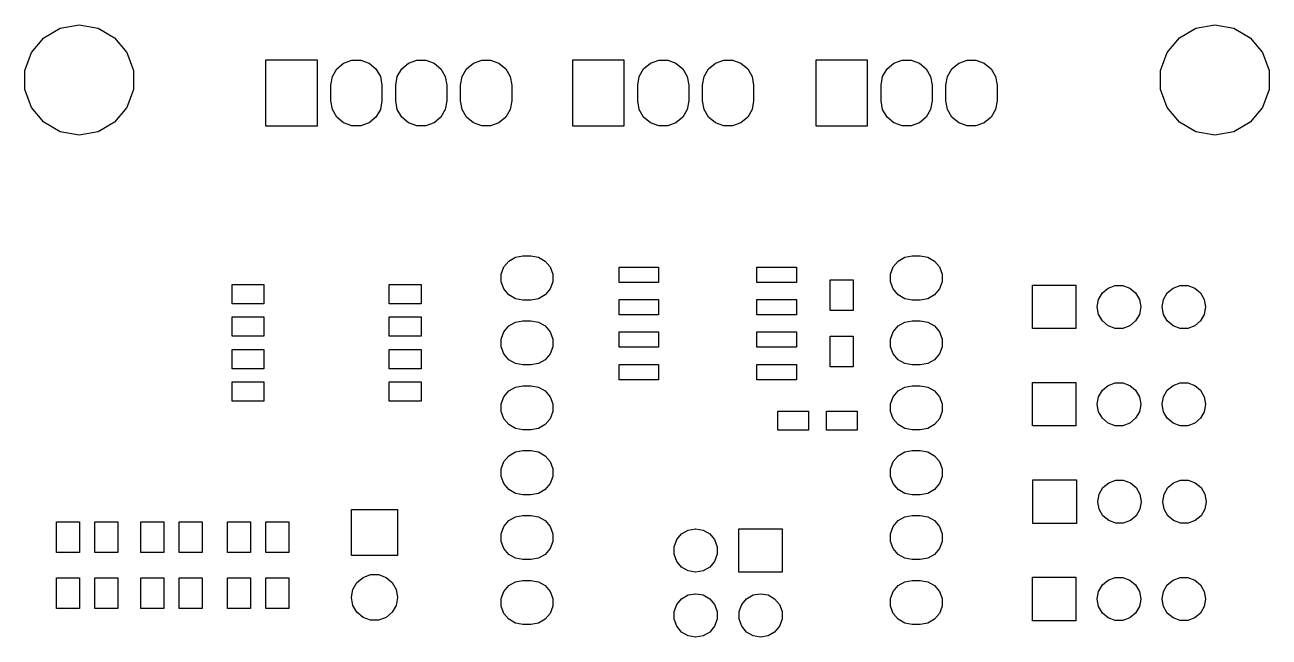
# Model space of a CAD drawing. Extents: x 127.4 to 176.1, y -111.4 to -62.6.
# Drawn here: x 127.42 to 176.12, y -86.58 to -62.61 of the extents above; entities that cross this region are included whole.
import ezdxf

# ---------------------------------------------------------------- set-up
doc = ezdxf.new("R2010")
doc.units = 0
doc.header["$MEASUREMENT"] = 0
doc.layers.add('BLACK', color=7, linetype='CONTINUOUS')

msp = doc.modelspace()

# ---------------------------------------------------------------- linework, layer by layer
at = {"layer": 'Black'}
for p, q in [((128.153, -63.1167), (128.802, -62.7419)), ((128.802, -62.7419), (129.54, -62.6118)), ((129.54, -62.6118), (130.278, -62.7419)), ((130.278, -62.7419), (130.927, -63.1167)), ((172.603, -63.1167), (173.252, -62.7419)), ((173.252, -62.7419), (173.99, -62.6118)), ((173.99, -62.6118), (174.728, -62.7419)), ((174.728, -62.7419), (175.377, -63.1167)), ((127.671, -63.6909), (128.153, -63.1167)), ((130.927, -63.1167), (131.409, -63.6909)), ((172.121, -63.6909), (172.603, -63.1167)), ((175.377, -63.1167), (175.859, -63.6909)), ((127.415, -64.3952), (127.671, -63.6909)), ((131.409, -63.6909), (131.665, -64.3952)), ((171.865, -64.3952), (172.121, -63.6909)), ((175.859, -63.6909), (176.115, -64.3952)), ((136.849, -66.578), (136.849, -63.978)), ((136.849, -63.978), (138.849, -63.978)), ((138.849, -63.978), (138.849, -66.578)), ((139.623, -64.3302), (139.889, -64.107)), ((139.889, -64.107), (140.215, -63.9882)), ((140.215, -63.9882), (140.562, -63.9882)), ((140.562, -63.9882), (140.889, -64.107)), ((140.889, -64.107), (141.155, -64.3302)), ((142.163, -64.3302), (142.429, -64.107)), ((142.429, -64.107), (142.755, -63.9882)), ((142.755, -63.9882), (143.102, -63.9882)), ((143.102, -63.9882), (143.429, -64.107)), ((143.429, -64.107), (143.695, -64.3302)), ((144.703, -64.3302), (144.969, -64.107)), ((144.969, -64.107), (145.295, -63.9882)), ((145.295, -63.9882), (145.642, -63.9882)), ((145.642, -63.9882), (145.969, -64.107)), ((145.969, -64.107), (146.235, -64.3302)), ((148.86, -66.578), (148.86, -63.978)), ((148.86, -63.978), (150.86, -63.978)), ((150.86, -63.978), (150.86, -66.578)), ((151.634, -64.3302), (151.9, -64.107)), ((151.9, -64.107), (152.226, -63.9882)), ((152.226, -63.9882), (152.574, -63.9882)), ((152.574, -63.9882), (152.9, -64.107)), ((152.9, -64.107), (153.166, -64.3302)), ((154.174, -64.3302), (154.44, -64.107)), ((154.44, -64.107), (154.766, -63.9882)), ((154.766, -63.9882), (155.114, -63.9882)), ((155.114, -63.9882), (155.44, -64.107)), ((155.44, -64.107), (155.706, -64.3302)), ((158.385, -66.578), (158.385, -63.978)), ((158.385, -63.978), (160.385, -63.978)), ((160.385, -63.978), (160.385, -66.578)), ((161.159, -64.3302), (161.425, -64.107)), ((161.425, -64.107), (161.751, -63.9882)), ((161.751, -63.9882), (162.099, -63.9882)), ((162.099, -63.9882), (162.425, -64.107)), ((162.425, -64.107), (162.691, -64.3302)), ((163.699, -64.3302), (163.965, -64.107)), ((163.965, -64.107), (164.291, -63.9882)), ((164.291, -63.9882), (164.639, -63.9882)), ((164.639, -63.9882), (164.965, -64.107)), ((164.965, -64.107), (165.231, -64.3302)), ((127.415, -65.1448), (127.415, -64.3952)), ((131.665, -64.3952), (131.665, -65.1448)), ((139.389, -64.973), (139.449, -64.631)), ((139.449, -64.631), (139.623, -64.3302)), ((141.155, -64.3302), (141.328, -64.631)), ((141.328, -64.631), (141.389, -64.973)), ((141.929, -64.973), (141.989, -64.631)), ((141.989, -64.631), (142.163, -64.3302)), ((143.695, -64.3302), (143.868, -64.631)), ((143.868, -64.631), (143.929, -64.973)), ((144.469, -64.973), (144.529, -64.631)), ((144.529, -64.631), (144.703, -64.3302)), ((146.235, -64.3302), (146.408, -64.631)), ((146.408, -64.631), (146.469, -64.973)), ((151.4, -64.973), (151.46, -64.631)), ((151.46, -64.631), (151.634, -64.3302)), ((153.166, -64.3302), (153.34, -64.631)), ((153.34, -64.631), (153.4, -64.973)), ((153.94, -64.973), (154, -64.631)), ((154, -64.631), (154.174, -64.3302)), ((155.706, -64.3302), (155.88, -64.631)), ((155.88, -64.631), (155.94, -64.973)), ((160.925, -64.973), (160.985, -64.631)), ((160.985, -64.631), (161.159, -64.3302)), ((162.691, -64.3302), (162.865, -64.631)), ((162.865, -64.631), (162.925, -64.973)), ((163.465, -64.973), (163.525, -64.631)), ((163.525, -64.631), (163.699, -64.3302)), ((165.231, -64.3302), (165.405, -64.631)), ((165.405, -64.631), (165.465, -64.973)), ((171.865, -65.1448), (171.865, -64.3952)), ((176.115, -64.3952), (176.115, -65.1448)), ((127.671, -65.8491), (127.415, -65.1448)), ((131.665, -65.1448), (131.409, -65.8491)), ((139.389, -65.583), (139.389, -64.973)), ((141.389, -64.973), (141.389, -65.583)), ((141.929, -65.583), (141.929, -64.973)), ((143.929, -64.973), (143.929, -65.583)), ((144.469, -65.583), (144.469, -64.973)), ((146.469, -64.973), (146.469, -65.583)), ((151.4, -65.583), (151.4, -64.973)), ((153.4, -64.973), (153.4, -65.583)), ((153.94, -65.583), (153.94, -64.973)), ((155.94, -64.973), (155.94, -65.583)), ((160.925, -65.583), (160.925, -64.973)), ((162.925, -64.973), (162.925, -65.583)), ((163.465, -65.583), (163.465, -64.973)), ((165.465, -64.973), (165.465, -65.583)), ((172.121, -65.8491), (171.865, -65.1448)), ((176.115, -65.1448), (175.859, -65.8491)), ((139.449, -65.925), (139.389, -65.583)), ((141.389, -65.583), (141.328, -65.925)), ((141.989, -65.925), (141.929, -65.583)), ((143.929, -65.583), (143.868, -65.925)), ((144.529, -65.925), (144.469, -65.583)), ((146.469, -65.583), (146.408, -65.925)), ((151.46, -65.925), (151.4, -65.583)), ((153.4, -65.583), (153.34, -65.925)), ((154, -65.925), (153.94, -65.583)), ((155.94, -65.583), (155.88, -65.925)), ((160.985, -65.925), (160.925, -65.583)), ((162.925, -65.583), (162.865, -65.925)), ((163.525, -65.925), (163.465, -65.583)), ((165.465, -65.583), (165.405, -65.925)), ((128.153, -66.4233), (127.671, -65.8491)), ((131.409, -65.8491), (130.927, -66.4233)), ((139.623, -66.2258), (139.449, -65.925)), ((139.889, -66.449), (139.623, -66.2258)), ((141.155, -66.2258), (140.889, -66.449)), ((141.328, -65.925), (141.155, -66.2258)), ((142.163, -66.2258), (141.989, -65.925)), ((142.429, -66.449), (142.163, -66.2258)), ((143.695, -66.2258), (143.429, -66.449)), ((143.868, -65.925), (143.695, -66.2258)), ((144.703, -66.2258), (144.529, -65.925)), ((144.969, -66.449), (144.703, -66.2258)), ((146.235, -66.2258), (145.969, -66.449)), ((146.408, -65.925), (146.235, -66.2258)), ((151.634, -66.2258), (151.46, -65.925)), ((151.9, -66.449), (151.634, -66.2258)), ((153.166, -66.2258), (152.9, -66.449)), ((153.34, -65.925), (153.166, -66.2258)), ((154.174, -66.2258), (154, -65.925)), ((154.44, -66.449), (154.174, -66.2258)), ((155.706, -66.2258), (155.44, -66.449)), ((155.88, -65.925), (155.706, -66.2258)), ((161.159, -66.2258), (160.985, -65.925)), ((161.425, -66.449), (161.159, -66.2258)), ((162.691, -66.2258), (162.425, -66.449)), ((162.865, -65.925), (162.691, -66.2258)), ((163.699, -66.2258), (163.525, -65.925)), ((163.965, -66.449), (163.699, -66.2258)), ((165.231, -66.2258), (164.965, -66.449)), ((165.405, -65.925), (165.231, -66.2258)), ((172.603, -66.4233), (172.121, -65.8491)), ((175.859, -65.8491), (175.377, -66.4233)), ((128.802, -66.7981), (128.153, -66.4233)), ((130.927, -66.4233), (130.278, -66.7981)), ((138.849, -66.578), (136.849, -66.578)), ((140.215, -66.5678), (139.889, -66.449)), ((140.562, -66.5678), (140.215, -66.5678)), ((140.889, -66.449), (140.562, -66.5678)), ((142.755, -66.5678), (142.429, -66.449)), ((143.102, -66.5678), (142.755, -66.5678)), ((143.429, -66.449), (143.102, -66.5678)), ((145.295, -66.5678), (144.969, -66.449)), ((145.642, -66.5678), (145.295, -66.5678)), ((145.969, -66.449), (145.642, -66.5678)), ((150.86, -66.578), (148.86, -66.578)), ((152.226, -66.5678), (151.9, -66.449)), ((152.574, -66.5678), (152.226, -66.5678)), ((152.9, -66.449), (152.574, -66.5678)), ((154.766, -66.5678), (154.44, -66.449)), ((155.114, -66.5678), (154.766, -66.5678)), ((155.44, -66.449), (155.114, -66.5678)), ((160.385, -66.578), (158.385, -66.578)), ((161.751, -66.5678), (161.425, -66.449)), ((162.099, -66.5678), (161.751, -66.5678)), ((162.425, -66.449), (162.099, -66.5678)), ((164.291, -66.5678), (163.965, -66.449)), ((164.639, -66.5678), (164.291, -66.5678)), ((164.965, -66.449), (164.639, -66.5678)), ((173.252, -66.7981), (172.603, -66.4233)), ((175.377, -66.4233), (174.728, -66.7981)), ((129.54, -66.9282), (128.802, -66.7981)), ((130.278, -66.7981), (129.54, -66.9282)), ((173.99, -66.9282), (173.252, -66.7981)), ((174.728, -66.7981), (173.99, -66.9282)), ((146.162, -72.0852), (146.355, -71.8554)), ((146.355, -71.8554), (146.614, -71.7055)), ((146.614, -71.7055), (146.91, -71.6534)), ((146.91, -71.6534), (147.222, -71.6534)), ((147.222, -71.6534), (147.518, -71.7055)), ((147.518, -71.7055), (147.777, -71.8554)), ((147.777, -71.8554), (147.97, -72.0852)), ((161.402, -72.0852), (161.595, -71.8554)), ((161.595, -71.8554), (161.854, -71.7055)), ((161.854, -71.7055), (162.15, -71.6534)), ((162.15, -71.6534), (162.462, -71.6534)), ((162.462, -71.6534), (162.758, -71.7055)), ((162.758, -71.7055), (163.017, -71.8554)), ((163.017, -71.8554), (163.21, -72.0852)), ((146.059, -72.367), (146.162, -72.0852)), ((146.059, -72.667), (146.059, -72.367)), ((147.97, -72.0852), (148.073, -72.367)), ((148.073, -72.367), (148.073, -72.667)), ((150.67, -72.69), (150.67, -72.09)), ((150.67, -72.09), (152.22, -72.09)), ((152.22, -72.09), (152.22, -72.69)), ((156.07, -72.69), (156.07, -72.09)), ((156.07, -72.09), (157.62, -72.09)), ((157.62, -72.09), (157.62, -72.69)), ((161.299, -72.367), (161.402, -72.0852)), ((161.299, -72.667), (161.299, -72.367)), ((163.21, -72.0852), (163.313, -72.367)), ((163.313, -72.367), (163.313, -72.667)), ((135.524, -73.532), (135.524, -72.772)), ((135.524, -72.772), (136.774, -72.772)), ((136.774, -72.772), (136.774, -73.532)), ((141.674, -73.532), (141.674, -72.772)), ((141.674, -72.772), (142.924, -72.772)), ((142.924, -72.772), (142.924, -73.532)), ((146.162, -72.9488), (146.059, -72.667)), ((146.355, -73.1786), (146.162, -72.9488)), ((147.97, -72.9488), (147.777, -73.1786)), ((148.073, -72.667), (147.97, -72.9488)), ((152.22, -72.69), (150.67, -72.69)), ((157.62, -72.69), (156.07, -72.69)), ((158.935, -73.795), (158.935, -72.595)), ((158.935, -72.595), (159.835, -72.595)), ((159.835, -72.595), (159.835, -73.795)), ((161.402, -72.9488), (161.299, -72.667)), ((161.595, -73.1786), (161.402, -72.9488)), ((163.21, -72.9488), (163.017, -73.1786)), ((163.313, -72.667), (163.21, -72.9488)), ((166.85, -74.5), (166.85, -72.8)), ((166.85, -72.8), (168.55, -72.8)), ((168.55, -72.8), (168.55, -74.5)), ((169.589, -73.1004), (169.815, -72.9106)), ((169.815, -72.9106), (170.092, -72.8097)), ((170.092, -72.8097), (170.388, -72.8097)), ((170.388, -72.8097), (170.665, -72.9106)), ((170.665, -72.9106), (170.891, -73.1004)), ((172.129, -73.1004), (172.355, -72.9106)), ((172.355, -72.9106), (172.632, -72.8097)), ((172.632, -72.8097), (172.928, -72.8097)), ((172.928, -72.8097), (173.205, -72.9106)), ((173.205, -72.9106), (173.431, -73.1004)), ((136.774, -73.532), (135.524, -73.532)), ((142.924, -73.532), (141.674, -73.532)), ((146.614, -73.3285), (146.355, -73.1786)), ((146.91, -73.3806), (146.614, -73.3285)), ((147.222, -73.3806), (146.91, -73.3806)), ((147.518, -73.3285), (147.222, -73.3806)), ((147.777, -73.1786), (147.518, -73.3285)), ((150.67, -73.96), (150.67, -73.36)), ((150.67, -73.36), (152.22, -73.36)), ((152.22, -73.36), (152.22, -73.96)), ((156.07, -73.96), (156.07, -73.36)), ((156.07, -73.36), (157.62, -73.36)), ((157.62, -73.36), (157.62, -73.96)), ((161.854, -73.3285), (161.595, -73.1786)), ((162.15, -73.3806), (161.854, -73.3285)), ((162.462, -73.3806), (162.15, -73.3806)), ((162.758, -73.3285), (162.462, -73.3806)), ((163.017, -73.1786), (162.758, -73.3285)), ((169.39, -73.6468), (169.441, -73.356)), ((169.441, -73.356), (169.589, -73.1004)), ((170.891, -73.1004), (171.039, -73.356)), ((171.039, -73.356), (171.09, -73.6468)), ((171.93, -73.6468), (171.981, -73.356)), ((171.981, -73.356), (172.129, -73.1004)), ((173.431, -73.1004), (173.579, -73.356)), ((173.579, -73.356), (173.63, -73.6468)), ((152.22, -73.96), (150.67, -73.96)), ((157.62, -73.96), (156.07, -73.96)), ((159.835, -73.795), (158.935, -73.795)), ((169.39, -73.6532), (169.39, -73.6468)), ((169.441, -73.944), (169.39, -73.6532)), ((169.589, -74.1996), (169.441, -73.944)), ((171.039, -73.944), (170.891, -74.1996)), ((171.09, -73.6532), (171.039, -73.944)), ((171.09, -73.6468), (171.09, -73.6532)), ((171.93, -73.6532), (171.93, -73.6468)), ((171.981, -73.944), (171.93, -73.6532)), ((172.129, -74.1996), (171.981, -73.944)), ((173.579, -73.944), (173.431, -74.1996)), ((173.63, -73.6532), (173.579, -73.944)), ((173.63, -73.6468), (173.63, -73.6532)), ((135.524, -74.802), (135.524, -74.042)), ((135.524, -74.042), (136.774, -74.042)), ((136.774, -74.042), (136.774, -74.802)), ((141.674, -74.802), (141.674, -74.042)), ((141.674, -74.042), (142.924, -74.042)), ((142.924, -74.042), (142.924, -74.802)), ((146.162, -74.6252), (146.355, -74.3954)), ((146.355, -74.3954), (146.614, -74.2455)), ((146.614, -74.2455), (146.91, -74.1934)), ((146.91, -74.1934), (147.222, -74.1934)), ((147.222, -74.1934), (147.518, -74.2455)), ((147.518, -74.2455), (147.777, -74.3954)), ((147.777, -74.3954), (147.97, -74.6252)), ((161.402, -74.6252), (161.595, -74.3954)), ((161.595, -74.3954), (161.854, -74.2455)), ((161.854, -74.2455), (162.15, -74.1934)), ((162.15, -74.1934), (162.462, -74.1934)), ((162.462, -74.1934), (162.758, -74.2455)), ((162.758, -74.2455), (163.017, -74.3954)), ((163.017, -74.3954), (163.21, -74.6252)), ((168.55, -74.5), (166.85, -74.5)), ((169.815, -74.3894), (169.589, -74.1996)), ((170.092, -74.4903), (169.815, -74.3894)), ((170.388, -74.4903), (170.092, -74.4903)), ((170.665, -74.3894), (170.388, -74.4903)), ((170.891, -74.1996), (170.665, -74.3894)), ((172.355, -74.3894), (172.129, -74.1996)), ((172.632, -74.4903), (172.355, -74.3894)), ((172.928, -74.4903), (172.632, -74.4903)), ((173.205, -74.3894), (172.928, -74.4903)), ((173.431, -74.1996), (173.205, -74.3894)), ((136.774, -74.802), (135.524, -74.802)), ((142.924, -74.802), (141.674, -74.802)), ((146.059, -74.907), (146.162, -74.6252)), ((146.059, -75.207), (146.059, -74.907)), ((147.97, -74.6252), (148.073, -74.907)), ((148.073, -74.907), (148.073, -75.207)), ((150.67, -75.23), (150.67, -74.63)), ((150.67, -74.63), (152.22, -74.63)), ((152.22, -74.63), (152.22, -75.23)), ((156.07, -75.23), (156.07, -74.63)), ((156.07, -74.63), (157.62, -74.63)), ((157.62, -74.63), (157.62, -75.23)), ((158.935, -75.995), (158.935, -74.795)), ((158.935, -74.795), (159.835, -74.795)), ((159.835, -74.795), (159.835, -75.995)), ((161.299, -74.907), (161.402, -74.6252)), ((161.299, -75.207), (161.299, -74.907)), ((163.21, -74.6252), (163.313, -74.907)), ((163.313, -74.907), (163.313, -75.207)), ((135.524, -76.072), (135.524, -75.312)), ((135.524, -75.312), (136.774, -75.312)), ((136.774, -75.312), (136.774, -76.072)), ((141.674, -76.072), (141.674, -75.312)), ((141.674, -75.312), (142.924, -75.312)), ((142.924, -75.312), (142.924, -76.072)), ((146.162, -75.4888), (146.059, -75.207)), ((148.073, -75.207), (147.97, -75.4888)), ((152.22, -75.23), (150.67, -75.23)), ((157.62, -75.23), (156.07, -75.23)), ((161.402, -75.4888), (161.299, -75.207)), ((163.313, -75.207), (163.21, -75.4888)), ((146.355, -75.7186), (146.162, -75.4888)), ((146.614, -75.8685), (146.355, -75.7186)), ((146.91, -75.9206), (146.614, -75.8685)), ((147.222, -75.9206), (146.91, -75.9206)), ((147.518, -75.8685), (147.222, -75.9206)), ((147.777, -75.7186), (147.518, -75.8685)), ((147.97, -75.4888), (147.777, -75.7186)), ((150.67, -76.5), (150.67, -75.9)), ((150.67, -75.9), (152.22, -75.9)), ((152.22, -75.9), (152.22, -76.5)), ((156.07, -76.5), (156.07, -75.9)), ((156.07, -75.9), (157.62, -75.9)), ((157.62, -75.9), (157.62, -76.5)), ((161.595, -75.7186), (161.402, -75.4888)), ((161.854, -75.8685), (161.595, -75.7186)), ((162.15, -75.9206), (161.854, -75.8685)), ((162.462, -75.9206), (162.15, -75.9206)), ((162.758, -75.8685), (162.462, -75.9206)), ((163.017, -75.7186), (162.758, -75.8685)), ((163.21, -75.4888), (163.017, -75.7186)), ((136.774, -76.072), (135.524, -76.072)), ((142.924, -76.072), (141.674, -76.072)), ((159.835, -75.995), (158.935, -75.995)), ((135.524, -77.342), (135.524, -76.582)), ((135.524, -76.582), (136.774, -76.582)), ((136.774, -76.582), (136.774, -77.342)), ((141.674, -77.342), (141.674, -76.582)), ((141.674, -76.582), (142.924, -76.582)), ((142.924, -76.582), (142.924, -77.342)), ((146.162, -77.1652), (146.355, -76.9354)), ((146.355, -76.9354), (146.614, -76.7855)), ((146.614, -76.7855), (146.91, -76.7334)), ((146.91, -76.7334), (147.222, -76.7334)), ((147.222, -76.7334), (147.518, -76.7855)), ((147.518, -76.7855), (147.777, -76.9354)), ((147.777, -76.9354), (147.97, -77.1652)), ((152.22, -76.5), (150.67, -76.5)), ((157.62, -76.5), (156.07, -76.5)), ((161.402, -77.1652), (161.595, -76.9354)), ((161.595, -76.9354), (161.854, -76.7855)), ((161.854, -76.7855), (162.15, -76.7334)), ((162.15, -76.7334), (162.462, -76.7334)), ((162.462, -76.7334), (162.758, -76.7855)), ((162.758, -76.7855), (163.017, -76.9354)), ((163.017, -76.9354), (163.21, -77.1652)), ((166.85, -78.3114), (166.85, -76.6114)), ((166.85, -76.6114), (168.55, -76.6114)), ((168.55, -76.6114), (168.55, -78.3114)), ((169.441, -77.1675), (169.589, -76.9118)), ((169.589, -76.9118), (169.815, -76.7221)), ((169.815, -76.7221), (170.092, -76.6211)), ((170.092, -76.6211), (170.388, -76.6211)), ((170.388, -76.6211), (170.665, -76.7221)), ((170.665, -76.7221), (170.891, -76.9118)), ((170.891, -76.9118), (171.039, -77.1675)), ((171.981, -77.1675), (172.129, -76.9118)), ((172.129, -76.9118), (172.355, -76.7221)), ((172.355, -76.7221), (172.632, -76.6211)), ((172.632, -76.6211), (172.928, -76.6211)), ((172.928, -76.6211), (173.205, -76.7221)), ((173.205, -76.7221), (173.431, -76.9118)), ((173.431, -76.9118), (173.579, -77.1675)), ((136.774, -77.342), (135.524, -77.342)), ((142.924, -77.342), (141.674, -77.342)), ((146.059, -77.447), (146.162, -77.1652)), ((147.97, -77.1652), (148.073, -77.447)), ((161.299, -77.447), (161.402, -77.1652)), ((163.21, -77.1652), (163.313, -77.447)), ((169.39, -77.4582), (169.441, -77.1675)), ((171.039, -77.1675), (171.09, -77.4582)), ((171.93, -77.4582), (171.981, -77.1675)), ((173.579, -77.1675), (173.63, -77.4582)), ((146.059, -77.747), (146.059, -77.447)), ((146.162, -78.0288), (146.059, -77.747)), ((148.073, -77.747), (147.97, -78.0288)), ((148.073, -77.447), (148.073, -77.747)), ((156.885, -78.48), (156.885, -77.73)), ((156.885, -77.73), (158.085, -77.73)), ((158.085, -77.73), (158.085, -78.48)), ((158.785, -78.48), (158.785, -77.73)), ((158.785, -77.73), (159.985, -77.73)), ((159.985, -77.73), (159.985, -78.48)), ((161.299, -77.747), (161.299, -77.447)), ((161.402, -78.0288), (161.299, -77.747)), ((163.313, -77.747), (163.21, -78.0288)), ((163.313, -77.447), (163.313, -77.747)), ((169.39, -77.4647), (169.39, -77.4582)), ((169.441, -77.7554), (169.39, -77.4647)), ((169.589, -78.011), (169.441, -77.7554)), ((171.039, -77.7554), (170.891, -78.011)), ((171.09, -77.4647), (171.039, -77.7554)), ((171.09, -77.4582), (171.09, -77.4647)), ((171.93, -77.4647), (171.93, -77.4582)), ((171.981, -77.7554), (171.93, -77.4647)), ((172.129, -78.011), (171.981, -77.7554)), ((173.579, -77.7554), (173.431, -78.011)), ((173.63, -77.4647), (173.579, -77.7554)), ((173.63, -77.4582), (173.63, -77.4647)), ((146.355, -78.2586), (146.162, -78.0288)), ((146.614, -78.4085), (146.355, -78.2586)), ((147.777, -78.2586), (147.518, -78.4085)), ((147.97, -78.0288), (147.777, -78.2586)), ((161.595, -78.2586), (161.402, -78.0288)), ((161.854, -78.4085), (161.595, -78.2586)), ((163.017, -78.2586), (162.758, -78.4085)), ((163.21, -78.0288), (163.017, -78.2586)), ((168.55, -78.3114), (166.85, -78.3114)), ((169.815, -78.2008), (169.589, -78.011)), ((170.092, -78.3018), (169.815, -78.2008)), ((170.388, -78.3018), (170.092, -78.3018)), ((170.665, -78.2008), (170.388, -78.3018)), ((170.891, -78.011), (170.665, -78.2008)), ((172.355, -78.2008), (172.129, -78.011)), ((172.632, -78.3018), (172.355, -78.2008)), ((172.928, -78.3018), (172.632, -78.3018)), ((173.205, -78.2008), (172.928, -78.3018)), ((173.431, -78.011), (173.205, -78.2008)), ((146.91, -78.4606), (146.614, -78.4085)), ((147.222, -78.4606), (146.91, -78.4606)), ((147.518, -78.4085), (147.222, -78.4606)), ((158.085, -78.48), (156.885, -78.48)), ((159.985, -78.48), (158.785, -78.48)), ((162.15, -78.4606), (161.854, -78.4085)), ((162.462, -78.4606), (162.15, -78.4606)), ((162.758, -78.4085), (162.462, -78.4606)), ((146.355, -79.4754), (146.614, -79.3255)), ((146.614, -79.3255), (146.91, -79.2734)), ((146.91, -79.2734), (147.222, -79.2734)), ((147.222, -79.2734), (147.518, -79.3255)), ((147.518, -79.3255), (147.777, -79.4754)), ((161.595, -79.4754), (161.854, -79.3255)), ((161.854, -79.3255), (162.15, -79.2734)), ((162.15, -79.2734), (162.462, -79.2734)), ((162.462, -79.2734), (162.758, -79.3255)), ((162.758, -79.3255), (163.017, -79.4754)), ((146.059, -79.987), (146.162, -79.7052)), ((146.162, -79.7052), (146.355, -79.4754)), ((147.777, -79.4754), (147.97, -79.7052)), ((147.97, -79.7052), (148.073, -79.987)), ((161.299, -79.987), (161.402, -79.7052)), ((161.402, -79.7052), (161.595, -79.4754)), ((163.017, -79.4754), (163.21, -79.7052)), ((163.21, -79.7052), (163.313, -79.987)), ((146.059, -80.287), (146.059, -79.987)), ((146.162, -80.5688), (146.059, -80.287)), ((148.073, -80.287), (147.97, -80.5688)), ((148.073, -79.987), (148.073, -80.287)), ((161.299, -80.287), (161.299, -79.987)), ((161.402, -80.5688), (161.299, -80.287)), ((163.313, -80.287), (163.21, -80.5688)), ((163.313, -79.987), (163.313, -80.287)), ((146.355, -80.7986), (146.162, -80.5688)), ((146.614, -80.9485), (146.355, -80.7986)), ((147.777, -80.7986), (147.518, -80.9485)), ((147.97, -80.5688), (147.777, -80.7986)), ((161.595, -80.7986), (161.402, -80.5688)), ((161.854, -80.9485), (161.595, -80.7986)), ((163.017, -80.7986), (162.758, -80.9485)), ((163.21, -80.5688), (163.017, -80.7986)), ((166.87, -82.1229), (166.87, -80.4229)), ((166.87, -80.4229), (168.57, -80.4229)), ((168.57, -80.4229), (168.57, -82.1229)), ((169.461, -80.9789), (169.609, -80.7232)), ((169.609, -80.7232), (169.835, -80.5335)), ((169.835, -80.5335), (170.112, -80.4325)), ((170.112, -80.4325), (170.408, -80.4325)), ((170.408, -80.4325), (170.685, -80.5335)), ((170.685, -80.5335), (170.911, -80.7232)), ((170.911, -80.7232), (171.059, -80.9789)), ((172.001, -80.9789), (172.149, -80.7232)), ((172.149, -80.7232), (172.375, -80.5335)), ((172.375, -80.5335), (172.652, -80.4325)), ((172.652, -80.4325), (172.948, -80.4325)), ((172.948, -80.4325), (173.225, -80.5335)), ((173.225, -80.5335), (173.451, -80.7232)), ((173.451, -80.7232), (173.599, -80.9789)), ((146.91, -81.0006), (146.614, -80.9485)), ((147.222, -81.0006), (146.91, -81.0006)), ((147.518, -80.9485), (147.222, -81.0006)), ((162.15, -81.0006), (161.854, -80.9485)), ((162.462, -81.0006), (162.15, -81.0006)), ((162.758, -80.9485), (162.462, -81.0006)), ((169.41, -81.2696), (169.461, -80.9789)), ((169.41, -81.2761), (169.41, -81.2696)), ((169.461, -81.5668), (169.41, -81.2761)), ((171.059, -80.9789), (171.11, -81.2696)), ((171.11, -81.2761), (171.059, -81.5668)), ((171.11, -81.2696), (171.11, -81.2761)), ((171.95, -81.2696), (172.001, -80.9789)), ((171.95, -81.2761), (171.95, -81.2696)), ((172.001, -81.5668), (171.95, -81.2761)), ((173.599, -80.9789), (173.65, -81.2696)), ((173.65, -81.2761), (173.599, -81.5668)), ((173.65, -81.2696), (173.65, -81.2761)), ((140.2, -83.38), (140.2, -81.58)), ((140.2, -81.58), (142, -81.58)), ((142, -81.58), (142, -83.38)), ((146.614, -81.8655), (146.91, -81.8134)), ((146.91, -81.8134), (147.222, -81.8134)), ((147.222, -81.8134), (147.518, -81.8655)), ((161.854, -81.8655), (162.15, -81.8134)), ((162.15, -81.8134), (162.462, -81.8134)), ((162.462, -81.8134), (162.758, -81.8655)), ((169.609, -81.8225), (169.461, -81.5668)), ((171.059, -81.5668), (170.911, -81.8225)), ((172.149, -81.8225), (172.001, -81.5668)), ((173.599, -81.5668), (173.451, -81.8225)), ((128.65, -83.26), (128.65, -82.06)), ((128.65, -82.06), (129.55, -82.06)), ((129.55, -82.06), (129.55, -83.26)), ((130.15, -83.26), (130.15, -82.06)), ((130.15, -82.06), (131.05, -82.06)), ((131.05, -82.06), (131.05, -83.26)), ((131.95, -83.26), (131.95, -82.06)), ((131.95, -82.06), (132.85, -82.06)), ((132.85, -82.06), (132.85, -83.26)), ((133.45, -83.26), (133.45, -82.06)), ((133.45, -82.06), (134.35, -82.06)), ((134.35, -82.06), (134.35, -83.26)), ((135.35, -83.26), (135.35, -82.06)), ((135.35, -82.06), (136.25, -82.06)), ((136.25, -82.06), (136.25, -83.26)), ((136.85, -83.26), (136.85, -82.06)), ((136.85, -82.06), (137.75, -82.06)), ((137.75, -82.06), (137.75, -83.26)), ((146.059, -82.527), (146.162, -82.2452)), ((146.162, -82.2452), (146.355, -82.0154)), ((146.355, -82.0154), (146.614, -81.8655)), ((147.518, -81.8655), (147.777, -82.0154)), ((147.777, -82.0154), (147.97, -82.2452)), ((147.97, -82.2452), (148.073, -82.527)), ((161.299, -82.527), (161.402, -82.2452)), ((161.402, -82.2452), (161.595, -82.0154)), ((161.595, -82.0154), (161.854, -81.8655)), ((162.758, -81.8655), (163.017, -82.0154)), ((163.017, -82.0154), (163.21, -82.2452)), ((163.21, -82.2452), (163.313, -82.527)), ((168.57, -82.1229), (166.87, -82.1229)), ((169.835, -82.0122), (169.609, -81.8225)), ((170.112, -82.1132), (169.835, -82.0122)), ((170.408, -82.1132), (170.112, -82.1132)), ((170.685, -82.0122), (170.408, -82.1132)), ((170.911, -81.8225), (170.685, -82.0122)), ((172.375, -82.0122), (172.149, -81.8225)), ((172.652, -82.1132), (172.375, -82.0122)), ((172.948, -82.1132), (172.652, -82.1132)), ((173.225, -82.0122), (172.948, -82.1132)), ((173.451, -81.8225), (173.225, -82.0122)), ((146.059, -82.827), (146.059, -82.527)), ((148.073, -82.527), (148.073, -82.827)), ((152.83, -83.0374), (152.931, -82.76)), ((152.931, -82.76), (153.12, -82.5339)), ((153.12, -82.5339), (153.376, -82.3863)), ((153.376, -82.3863), (153.667, -82.335)), ((153.667, -82.335), (153.673, -82.335)), ((153.673, -82.335), (153.964, -82.3863)), ((153.964, -82.3863), (154.22, -82.5339)), ((154.22, -82.5339), (154.409, -82.76)), ((154.409, -82.76), (154.51, -83.0374)), ((155.36, -84.035), (155.36, -82.335)), ((155.36, -82.335), (157.06, -82.335)), ((157.06, -82.335), (157.06, -84.035)), ((161.299, -82.827), (161.299, -82.527)), ((163.313, -82.527), (163.313, -82.827)), ((129.55, -83.26), (128.65, -83.26)), ((131.05, -83.26), (130.15, -83.26)), ((132.85, -83.26), (131.95, -83.26)), ((134.35, -83.26), (133.45, -83.26)), ((136.25, -83.26), (135.35, -83.26)), ((137.75, -83.26), (136.85, -83.26)), ((146.162, -83.1088), (146.059, -82.827)), ((146.355, -83.3386), (146.162, -83.1088)), ((147.97, -83.1088), (147.777, -83.3386)), ((148.073, -82.827), (147.97, -83.1088)), ((152.83, -83.3326), (152.83, -83.0374)), ((154.51, -83.0374), (154.51, -83.3326)), ((161.402, -83.1088), (161.299, -82.827)), ((161.595, -83.3386), (161.402, -83.1088)), ((163.21, -83.1088), (163.017, -83.3386)), ((163.313, -82.827), (163.21, -83.1088)), ((142, -83.38), (140.2, -83.38)), ((146.614, -83.4885), (146.355, -83.3386)), ((146.91, -83.5406), (146.614, -83.4885)), ((147.222, -83.5406), (146.91, -83.5406)), ((147.518, -83.4885), (147.222, -83.5406)), ((147.777, -83.3386), (147.518, -83.4885)), ((152.931, -83.61), (152.83, -83.3326)), ((153.12, -83.8361), (152.931, -83.61)), ((154.409, -83.61), (154.22, -83.8361)), ((154.51, -83.3326), (154.409, -83.61)), ((161.854, -83.4885), (161.595, -83.3386)), ((162.15, -83.5406), (161.854, -83.4885)), ((162.462, -83.5406), (162.15, -83.5406)), ((162.758, -83.4885), (162.462, -83.5406)), ((163.017, -83.3386), (162.758, -83.4885)), ((140.411, -84.4381), (140.65, -84.2371)), ((140.65, -84.2371), (140.944, -84.1302)), ((140.944, -84.1302), (141.256, -84.1302)), ((141.256, -84.1302), (141.55, -84.2371)), ((141.55, -84.2371), (141.789, -84.4381)), ((153.376, -83.9837), (153.12, -83.8361)), ((153.667, -84.035), (153.376, -83.9837)), ((153.673, -84.035), (153.667, -84.035)), ((153.964, -83.9837), (153.673, -84.035)), ((154.22, -83.8361), (153.964, -83.9837)), ((157.06, -84.035), (155.36, -84.035)), ((166.85, -85.9343), (166.85, -84.2343)), ((166.85, -84.2343), (168.55, -84.2343)), ((168.55, -84.2343), (168.55, -85.9343)), ((169.815, -84.3449), (170.092, -84.2439)), ((170.092, -84.2439), (170.388, -84.2439)), ((170.388, -84.2439), (170.665, -84.3449)), ((172.355, -84.3449), (172.632, -84.2439)), ((172.632, -84.2439), (172.928, -84.2439)), ((172.928, -84.2439), (173.205, -84.3449)), ((128.65, -85.46), (128.65, -84.26)), ((128.65, -84.26), (129.55, -84.26)), ((129.55, -84.26), (129.55, -85.46)), ((130.15, -85.46), (130.15, -84.26)), ((130.15, -84.26), (131.05, -84.26)), ((131.05, -84.26), (131.05, -85.46)), ((131.95, -85.46), (131.95, -84.26)), ((131.95, -84.26), (132.85, -84.26)), ((132.85, -84.26), (132.85, -85.46)), ((133.45, -85.46), (133.45, -84.26)), ((133.45, -84.26), (134.35, -84.26)), ((134.35, -84.26), (134.35, -85.46)), ((135.35, -85.46), (135.35, -84.26)), ((135.35, -84.26), (136.25, -84.26)), ((136.25, -84.26), (136.25, -85.46)), ((136.85, -85.46), (136.85, -84.26)), ((136.85, -84.26), (137.75, -84.26)), ((137.75, -84.26), (137.75, -85.46)), ((140.2, -85.0166), (140.254, -84.7087)), ((140.254, -84.7087), (140.411, -84.4381)), ((141.789, -84.4381), (141.946, -84.7087)), ((141.946, -84.7087), (142, -85.0166)), ((146.162, -84.7852), (146.355, -84.5554)), ((146.355, -84.5554), (146.614, -84.4055)), ((146.614, -84.4055), (146.91, -84.3534)), ((146.91, -84.3534), (147.222, -84.3534)), ((147.222, -84.3534), (147.518, -84.4055)), ((147.518, -84.4055), (147.777, -84.5554)), ((147.777, -84.5554), (147.97, -84.7852)), ((161.402, -84.7852), (161.595, -84.5554)), ((161.595, -84.5554), (161.854, -84.4055)), ((161.854, -84.4055), (162.15, -84.3534)), ((162.15, -84.3534), (162.462, -84.3534)), ((162.462, -84.3534), (162.758, -84.4055)), ((162.758, -84.4055), (163.017, -84.5554)), ((163.017, -84.5554), (163.21, -84.7852)), ((169.441, -84.7903), (169.589, -84.5347)), ((169.589, -84.5347), (169.815, -84.3449)), ((170.665, -84.3449), (170.891, -84.5347)), ((170.891, -84.5347), (171.039, -84.7903)), ((171.981, -84.7903), (172.129, -84.5347)), ((172.129, -84.5347), (172.355, -84.3449)), ((173.205, -84.3449), (173.431, -84.5347)), ((173.431, -84.5347), (173.579, -84.7903)), ((140.2, -85.0234), (140.2, -85.0166)), ((140.254, -85.3313), (140.2, -85.0234)), ((142, -85.0234), (141.946, -85.3313)), ((142, -85.0166), (142, -85.0234)), ((146.059, -85.067), (146.162, -84.7852)), ((146.059, -85.367), (146.059, -85.067)), ((147.97, -84.7852), (148.073, -85.067)), ((148.073, -85.067), (148.073, -85.367)), ((152.931, -85.3), (153.12, -85.0739)), ((153.12, -85.0739), (153.376, -84.9263)), ((153.376, -84.9263), (153.667, -84.875)), ((153.667, -84.875), (153.673, -84.875)), ((153.673, -84.875), (153.964, -84.9263)), ((153.964, -84.9263), (154.22, -85.0739)), ((154.22, -85.0739), (154.409, -85.3)), ((155.471, -85.3), (155.66, -85.0739)), ((155.66, -85.0739), (155.916, -84.9263)), ((155.916, -84.9263), (156.207, -84.875)), ((156.207, -84.875), (156.213, -84.875)), ((156.213, -84.875), (156.504, -84.9263)), ((156.504, -84.9263), (156.76, -85.0739)), ((156.76, -85.0739), (156.949, -85.3)), ((161.299, -85.067), (161.402, -84.7852)), ((161.299, -85.367), (161.299, -85.067)), ((163.21, -84.7852), (163.313, -85.067)), ((163.313, -85.067), (163.313, -85.367)), ((169.39, -85.081), (169.441, -84.7903)), ((169.39, -85.0875), (169.39, -85.081)), ((169.441, -85.3782), (169.39, -85.0875)), ((171.039, -84.7903), (171.09, -85.081)), ((171.09, -85.0875), (171.039, -85.3782)), ((171.09, -85.081), (171.09, -85.0875)), ((171.93, -85.081), (171.981, -84.7903)), ((171.93, -85.0875), (171.93, -85.081)), ((171.981, -85.3782), (171.93, -85.0875)), ((173.579, -84.7903), (173.63, -85.081)), ((173.63, -85.0875), (173.579, -85.3782)), ((173.63, -85.081), (173.63, -85.0875)), ((129.55, -85.46), (128.65, -85.46)), ((131.05, -85.46), (130.15, -85.46)), ((132.85, -85.46), (131.95, -85.46)), ((134.35, -85.46), (133.45, -85.46)), ((136.25, -85.46), (135.35, -85.46)), ((137.75, -85.46), (136.85, -85.46)), ((140.411, -85.6019), (140.254, -85.3313)), ((140.65, -85.8029), (140.411, -85.6019)), ((141.789, -85.6019), (141.55, -85.8029)), ((141.946, -85.3313), (141.789, -85.6019)), ((146.162, -85.6488), (146.059, -85.367)), ((146.355, -85.8786), (146.162, -85.6488)), ((147.97, -85.6488), (147.777, -85.8786)), ((148.073, -85.367), (147.97, -85.6488)), ((152.83, -85.5774), (152.931, -85.3)), ((152.83, -85.8726), (152.83, -85.5774)), ((154.409, -85.3), (154.51, -85.5774)), ((154.51, -85.5774), (154.51, -85.8726)), ((155.37, -85.5774), (155.471, -85.3)), ((155.37, -85.8726), (155.37, -85.5774)), ((156.949, -85.3), (157.05, -85.5774)), ((157.05, -85.5774), (157.05, -85.8726)), ((161.402, -85.6488), (161.299, -85.367)), ((161.595, -85.8786), (161.402, -85.6488)), ((163.21, -85.6488), (163.017, -85.8786)), ((163.313, -85.367), (163.21, -85.6488)), ((169.589, -85.6339), (169.441, -85.3782)), ((169.815, -85.8237), (169.589, -85.6339)), ((170.891, -85.6339), (170.665, -85.8237)), ((171.039, -85.3782), (170.891, -85.6339)), ((172.129, -85.6339), (171.981, -85.3782)), ((172.355, -85.8237), (172.129, -85.6339)), ((173.431, -85.6339), (173.205, -85.8237)), ((173.579, -85.3782), (173.431, -85.6339)), ((140.944, -85.9098), (140.65, -85.8029)), ((141.256, -85.9098), (140.944, -85.9098)), ((141.55, -85.8029), (141.256, -85.9098)), ((146.614, -86.0285), (146.355, -85.8786)), ((146.91, -86.0806), (146.614, -86.0285)), ((147.222, -86.0806), (146.91, -86.0806)), ((147.518, -86.0285), (147.222, -86.0806)), ((147.777, -85.8786), (147.518, -86.0285)), ((152.931, -86.15), (152.83, -85.8726)), ((153.12, -86.3761), (152.931, -86.15)), ((154.409, -86.15), (154.22, -86.3761)), ((154.51, -85.8726), (154.409, -86.15)), ((155.471, -86.15), (155.37, -85.8726)), ((155.66, -86.3761), (155.471, -86.15)), ((156.949, -86.15), (156.76, -86.3761)), ((157.05, -85.8726), (156.949, -86.15)), ((161.854, -86.0285), (161.595, -85.8786)), ((162.15, -86.0806), (161.854, -86.0285)), ((162.462, -86.0806), (162.15, -86.0806)), ((162.758, -86.0285), (162.462, -86.0806)), ((163.017, -85.8786), (162.758, -86.0285)), ((168.55, -85.9343), (166.85, -85.9343)), ((170.092, -85.9246), (169.815, -85.8237)), ((170.388, -85.9246), (170.092, -85.9246)), ((170.665, -85.8237), (170.388, -85.9246)), ((172.632, -85.9246), (172.355, -85.8237)), ((172.928, -85.9246), (172.632, -85.9246)), ((173.205, -85.8237), (172.928, -85.9246)), ((153.376, -86.5237), (153.12, -86.3761)), ((153.667, -86.575), (153.376, -86.5237)), ((153.673, -86.575), (153.667, -86.575)), ((153.964, -86.5237), (153.673, -86.575)), ((154.22, -86.3761), (153.964, -86.5237)), ((155.916, -86.5237), (155.66, -86.3761)), ((156.207, -86.575), (155.916, -86.5237)), ((156.213, -86.575), (156.207, -86.575)), ((156.504, -86.5237), (156.213, -86.575)), ((156.76, -86.3761), (156.504, -86.5237))]:
    msp.add_line(p, q, dxfattribs=at)

doc.saveas('drawing.dxf')
